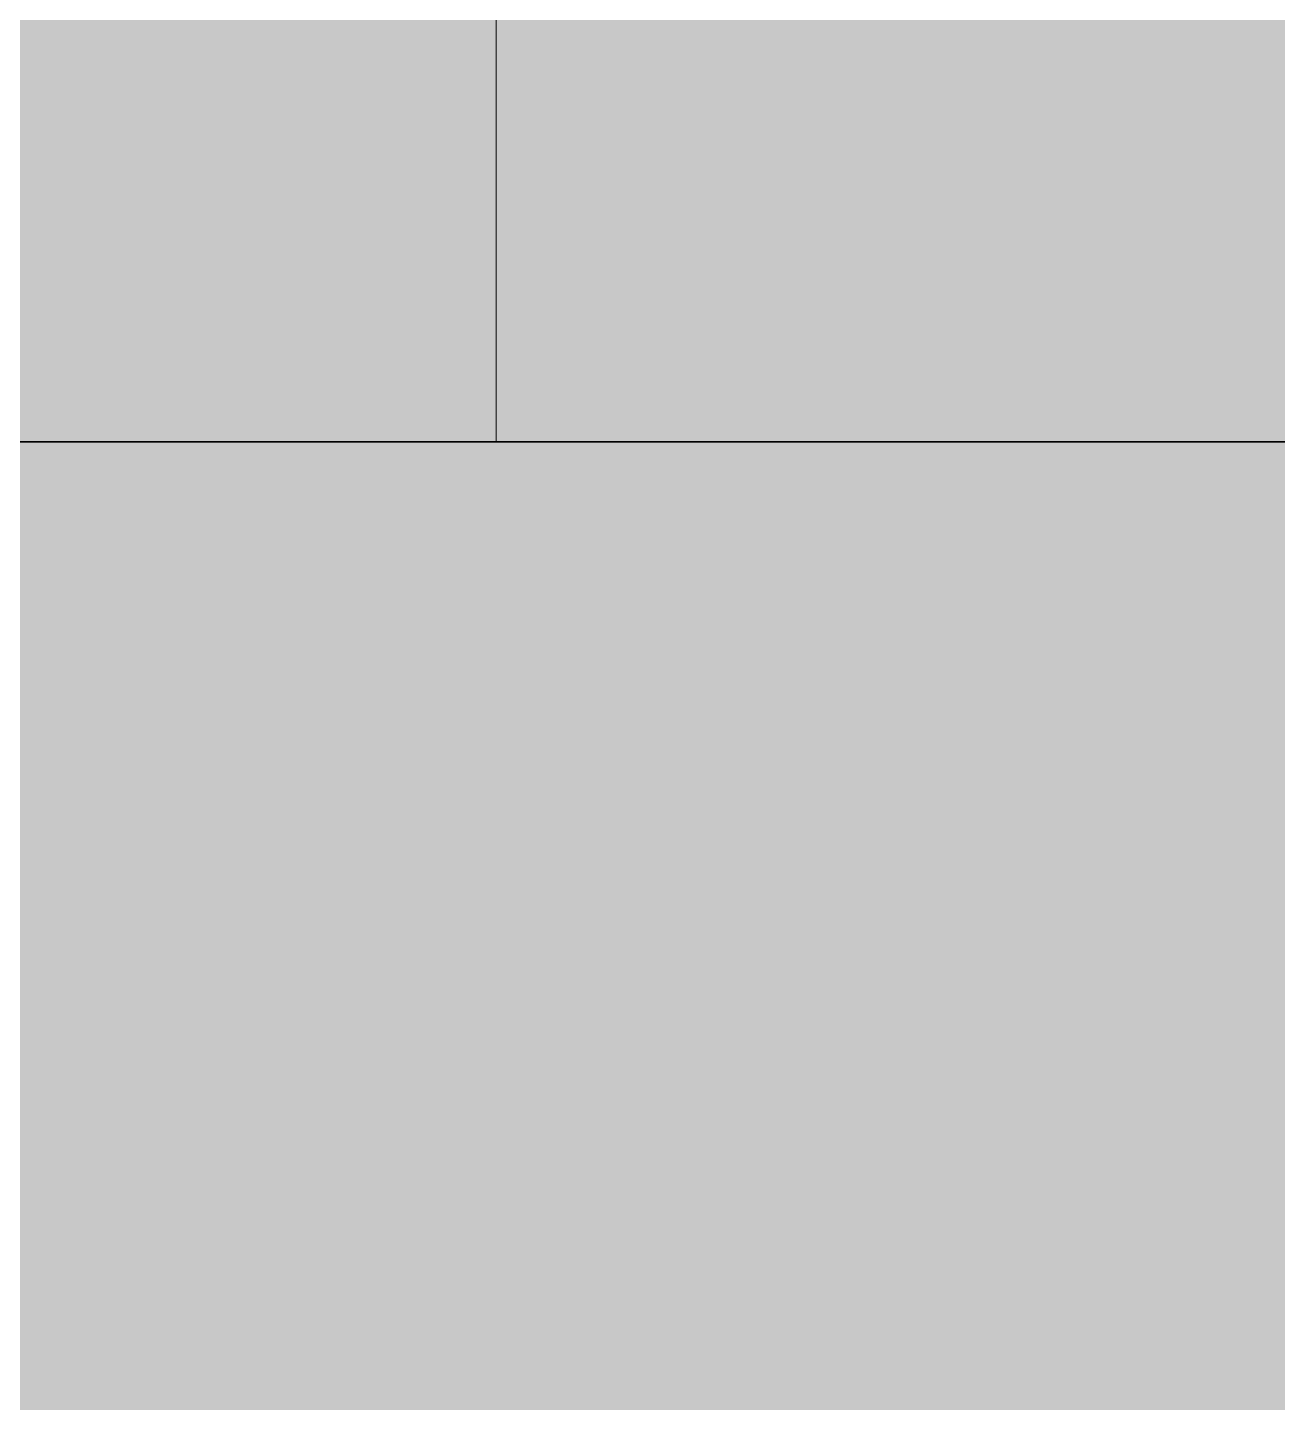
# Model space of a CAD drawing. Header units: inches. Extents: x -10205 to 13964, y -460 to 30702.
# Drawn here: x -3830.37 to -3829.313, y 11509.002 to 11510.165 of the extents above; entities that cross this region are included whole.
import ezdxf

# ---------------------------------------------------------------- set-up
doc = ezdxf.new("R2010")
doc.units = ezdxf.units.IN
doc.header["$MEASUREMENT"] = 0
for name, color, linetype, lineweight in [('A-GENM', 5, 'Continuous', 9), ('A-GENM-10', 5, 'Continuous', 25), ('A-WALL', 113, 'Continuous', 9), ('A-WALL-7', 113, 'Continuous', 5), ('A-WALL-8', 113, 'Continuous', 25)]:
    doc.layers.add(name, color=color, linetype=linetype, lineweight=lineweight)

# ---------------------------------------------------------------- blocks, each defined once
blk = doc.blocks.new('_THE_ WINDOW _ DOOR - Window - 1st Floor-V143-SITE PLAN - CAD FILE')
at = {"layer": 'A-GENM'}
h = blk.add_hatch(color=256, dxfattribs=at)
h.paths.add_polyline_path([(19.0125, -2.8125), (19.0125, -0.8125), (17.0125, -0.8125), (17.0125, -4.8125), (19.0125, -4.8125), (19.0125, -3.3125)], flags=0)
h.paths.add_polyline_path([(-17.0125, -3.8125), (-17.0125, -0.8125), (-19.0125, -0.8125), (-19.0125, -4.8125), (-17.0125, -4.8125), (-17.0125, -4.3125)], flags=0)
at = {"layer": 'A-GENM-10'}
blk.add_line((-19.0125, -0.8125), (-19.0125, -4.8125), dxfattribs=at)

msp = doc.modelspace()

# ---------------------------------------------------------------- hatches: boundary and pattern name
at = {"layer": 'A-WALL-7'}
h = msp.add_hatch(color=256, dxfattribs=at)
h.paths.add_polyline_path([(-3829.9737, 10010.8394), (-3829.9737, 10050.9894), (-3830.7237, 10050.9894), (-3830.7237, 10010.8394)], flags=0)
h.paths.add_polyline_path([(-3829.9737, 10089.0144), (-3829.9737, 10153.9894), (-3830.7237, 10153.9894), (-3830.7237, 10089.0144)], flags=0)
h.paths.add_polyline_path([(-3830.7237, 10192.0144), (-3829.9737, 10192.0144), (-3829.9737, 10242.9894), (-3830.7237, 10242.9894), (-3830.7237, 10203.6819)], flags=0)
h.paths.add_polyline_path([(-3830.7237, 10281.0144), (-3829.9737, 10281.0144), (-3829.9737, 10339.2394), (-3830.7237, 10339.2394), (-3830.7237, 10300.7265)], flags=0)
h.paths.add_polyline_path([(-3830.7237, 10547.1894), (-3829.9737, 10547.9394), (-3829.9737, 10703.7894), (-3830.7237, 10703.7894), (-3830.7237, 10547.8144)], flags=0)
h.paths.add_polyline_path([(-3830.7237, 10531.2394), (-3829.9737, 10531.2394), (-3830.0431, 10547.1894), (-3830.7237, 10547.1894)], flags=0)
h.paths.add_polyline_path([(-3830.7237, 10895.7894), (-3829.9737, 10895.7894), (-3829.9737, 11010.9894), (-3830.7237, 11010.9894), (-3830.7237, 10970.2144)], flags=0)
h.paths.add_polyline_path([(-3830.7237, 11049.0144), (-3829.9737, 11049.0144), (-3829.9737, 11100.5894), (-3830.7237, 11100.5894), (-3830.7237, 11049.3894)], flags=0)
h.paths.add_polyline_path([(-3830.7237, 11138.6144), (-3829.9737, 11138.6144), (-3829.9737, 11164.5894), (-3830.7237, 11164.5894)], flags=0)
h.paths.add_polyline_path([(-3830.7237, 11202.6144), (-3829.9737, 11202.6144), (-3829.9737, 11202.9894), (-3830.7237, 11202.9894)], flags=0)
h.paths.add_polyline_path([(-3830.2237, 11241.0144), (-3829.9737, 11241.0144), (-3829.9846, 11241.5769), (-3830.7237, 11241.5769), (-3830.7237, 11241.0144)], flags=0)
h.paths.add_polyline_path([(-3829.9737, 11249.5769), (-3829.9737, 11279.7894), (-3830.7237, 11279.7894), (-3830.7237, 11249.5769), (-3830.1394, 11249.5769)], flags=0)
h.paths.add_polyline_path([(-3830.7237, 11317.8144), (-3829.9737, 11317.8144), (-3829.9737, 11318.1894), (-3830.7237, 11318.1894)], flags=0)
h.paths.add_polyline_path([(-3830.2237, 11356.2144), (-3829.9737, 11356.2144), (-3829.9737, 11380.1894), (-3830.7237, 11380.1894), (-3830.7237, 11356.2144)], flags=0)
h.paths.add_polyline_path([(-3829.9737, 11418.2144), (-3829.9737, 11471.7894), (-3830.7237, 11471.7894), (-3830.7237, 11418.2144)], flags=0)
h.paths.add_polyline_path([(-3829.9737, 11509.8144), (-3829.9737, 11587.3644), (-3830.7237, 11587.3644), (-3830.7237, 11509.8144)], flags=0)
h.paths.add_polyline_path([(-3829.9737, 11663.4144), (-3829.9737, 11778.9894), (-3830.7237, 11778.9894), (-3830.7237, 11663.4144)], flags=0)
h.paths.add_polyline_path([(-3829.9737, 11817.0144), (-3829.9737, 11867.7769), (-3830.7237, 11867.7769), (-3830.7237, 11817.0144)], flags=0)
h.paths.add_polyline_path([(-3829.9737, 11905.8019), (-3829.9737, 11970.9894), (-3830.7237, 11970.9894), (-3830.7237, 11905.8019)], flags=0)
h.paths.add_polyline_path([(-3830.2237, 12047.0394), (-3829.9737, 12047.0394), (-3829.9737, 12088.5894), (-3830.7237, 12088.5894), (-3830.7237, 12047.0394)], flags=0)
h = msp.add_hatch(color=256, dxfattribs=at)
h.paths.add_polyline_path([(-3829.2237, 10011.5894), (-3829.2237, 10050.9894), (-3829.9737, 10050.9894), (-3829.9737, 10011.5894)], flags=0)
h.paths.add_polyline_path([(-3829.9737, 10089.0144), (-3829.2237, 10089.0144), (-3829.2237, 10153.9894), (-3829.9737, 10153.9894), (-3829.9737, 10148.7894)], flags=0)
h.paths.add_polyline_path([(-3829.9737, 10192.0144), (-3829.2237, 10192.0144), (-3829.2237, 10242.9894), (-3829.9737, 10242.9894), (-3829.9737, 10203.8421)], flags=0)
h.paths.add_polyline_path([(-3829.2237, 10281.0144), (-3829.2237, 10339.2394), (-3829.9737, 10339.2394), (-3829.9737, 10281.0144), (-3829.7237, 10281.0144)], flags=0)
h.paths.add_polyline_path([(-3829.2237, 10531.2394), (-3829.2931, 10547.1894), (-3829.9737, 10547.1894), (-3829.9737, 10531.2394)], flags=0)
h.paths.add_polyline_path([(-3829.9737, 10547.9394), (-3829.2237, 10548.6894), (-3829.2237, 10703.7894), (-3829.9737, 10703.7894), (-3829.9737, 10551.3144)], flags=0)
h.paths.add_polyline_path([(-3829.9737, 10895.7894), (-3829.2237, 10895.7894), (-3829.2237, 11010.9894), (-3829.9737, 11010.9894), (-3829.9737, 10970.2144)], flags=0)
h.paths.add_polyline_path([(-3829.9737, 11049.0144), (-3829.2237, 11049.0144), (-3829.2237, 11100.5894), (-3829.9737, 11100.5894), (-3829.9737, 11049.3894)], flags=0)
h.paths.add_polyline_path([(-3829.9737, 11138.6144), (-3829.2237, 11138.6144), (-3829.2237, 11164.5894), (-3829.9737, 11164.5894)], flags=0)
h.paths.add_polyline_path([(-3829.9737, 11202.6144), (-3829.2237, 11202.6144), (-3829.2237, 11202.9894), (-3829.9737, 11202.9894)], flags=0)
h.paths.add_polyline_path([(-3829.9737, 11241.0144), (-3829.2237, 11241.0144), (-3829.2346, 11241.5769), (-3829.9737, 11241.5769)], flags=0)
h.paths.add_polyline_path([(-3829.2237, 11249.5769), (-3829.2237, 11279.7894), (-3829.9737, 11279.7894), (-3829.9737, 11249.5769), (-3829.3894, 11249.5769)], flags=0)
h.paths.add_polyline_path([(-3829.7237, 11317.8144), (-3829.2237, 11317.8144), (-3829.2237, 11318.1894), (-3829.9737, 11318.1894), (-3829.9737, 11317.8144)], flags=0)
h.paths.add_polyline_path([(-3829.9737, 11356.2144), (-3829.2237, 11356.2144), (-3829.2237, 11380.1894), (-3829.9737, 11380.1894), (-3829.9737, 11371.9381)], flags=0)
h.paths.add_polyline_path([(-3829.9737, 11418.2144), (-3829.2237, 11418.2144), (-3829.2237, 11471.7894), (-3829.9737, 11471.7894), (-3829.9737, 11423.7144)], flags=0)
h.paths.add_polyline_path([(-3829.2237, 11509.8144), (-3829.2237, 11587.3644), (-3829.9737, 11587.3644), (-3829.9737, 11509.8144), (-3829.7237, 11509.8144)], flags=0)
h.paths.add_polyline_path([(-3829.7237, 11663.4144), (-3829.2237, 11663.4144), (-3829.2237, 11778.9894), (-3829.9737, 11778.9894), (-3829.9737, 11663.4144)], flags=0)
h.paths.add_polyline_path([(-3829.2237, 11817.0144), (-3829.2237, 11867.7769), (-3829.9737, 11867.7769), (-3829.9737, 11817.0144), (-3829.7237, 11817.0144)], flags=0)
h.paths.add_polyline_path([(-3829.7237, 11905.8019), (-3829.2237, 11905.8019), (-3829.2237, 11970.9894), (-3829.9737, 11970.9894), (-3829.9737, 11905.8019)], flags=0)
h.paths.add_polyline_path([(-3829.7237, 12047.0394), (-3829.2237, 12047.0394), (-3829.2237, 12087.8394), (-3829.9737, 12087.8394), (-3829.9737, 12047.0394)], flags=0)

# ---------------------------------------------------------------- linework, layer by layer
at = {"layer": 'A-WALL'}
msp.add_line((-3829.9737, 11587.3644), (-3829.9737, 11509.8144), dxfattribs=at)
at = {"layer": 'A-WALL-8'}
msp.add_line((-3830.7237, 11509.8144), (-3822.0987, 11509.8144), dxfattribs=at)

# ---------------------------------------------------------------- block references
at = {"layer": 'A-GENM', "rotation": 269.9999999999995}
msp.add_blockref('_THE_ WINDOW _ DOOR - Window - 1st Floor-V143-SITE PLAN - CAD FILE', (-3826.4112, 11490.8019), dxfattribs=at)

doc.saveas('drawing.dxf')
